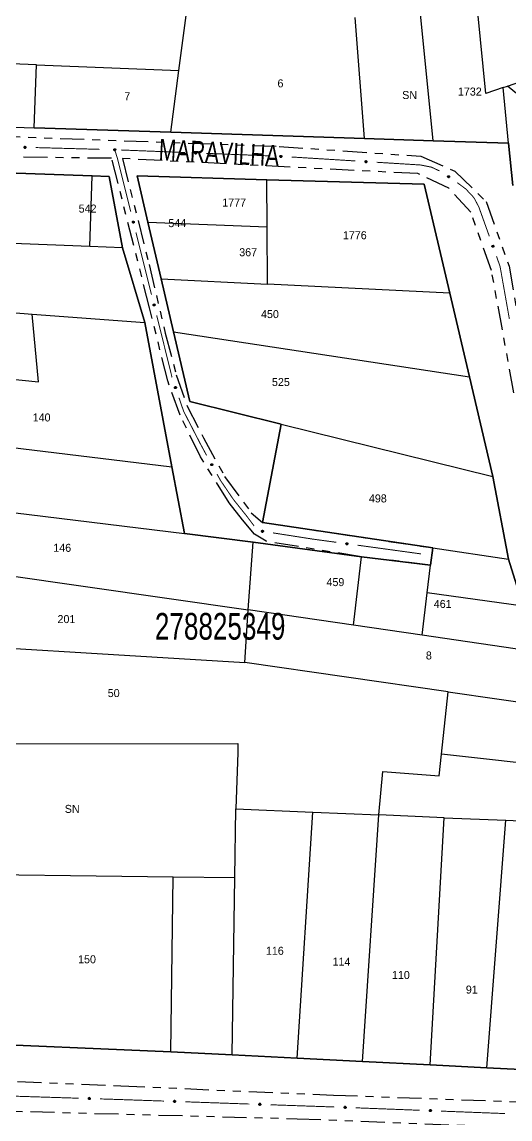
# Model space of a CAD drawing. Extents: x 204614 to 205597, y 4873311 to 4874446.
# Drawn here: x 204883.3 to 204974.8, y 4873786.8 to 4873992.3 of the extents above; entities that cross this region are included whole.
import ezdxf
from ezdxf.enums import TextEntityAlignment as Align

# ---------------------------------------------------------------- set-up
doc = ezdxf.new("R2010")
doc.units = 0
doc.header["$LTSCALE"] = 1.5
doc.header["$MEASUREMENT"] = 0
doc.linetypes.add('TRACO_25', pattern=[8, 3, -1, 1, -1, 1, -1])
for name, color, linetype in [('CD_MALHA_LOTES', 7, 'CONTINUOUS'), ('CD_TXT_QUADRA', 255, 'CONTINUOUS'), ('RU-QUADRA', 210, 'CONTINUOUS'), ('SV-EIXO-RUA-N-PAV', 6, 'CONTINUOUS'), ('SV-RUA-NAO-PAV', 7, 'CONTINUOUS'), ('SV-TXT-RUA-N-PAV', 7, 'CONTINUOUS'), ('Th_NmrPort', 1, 'CONTINUOUS')]:
    doc.layers.add(name, color=color, linetype=linetype)
doc.styles.add('ARIAL', font='ARIAL.SHX')

msp = doc.modelspace()

# ---------------------------------------------------------------- linework, layer by layer
at = {"layer": 'CD_MALHA_LOTES', "linetype": 'Continuous', "flags": 128}
for points in [[(204960.404675, 4873970.040684), (204957.815944, 4873995.687187)], [(204912.710541, 4873983.203856), (204914.200483, 4873994.45622)], [(204947.523164, 4873970.464124), (204945.756604, 4873993.145582)], [(204970.28065, 4873978.905001), (204968.768375, 4873994.103356)], [(204974.298304, 4873980.303016), (205013.080936, 4873993.804962)], [(204837.765186, 4873986.237042), (204836.683499, 4873974.107643), (204885.603364, 4873972.49955)], [(204886.021775, 4873984.24837), (204837.765186, 4873986.237042)], [(204885.603364, 4873972.49955), (204886.021775, 4873984.24837)], [(204886.021775, 4873984.24837), (204912.710541, 4873983.203856)], [(204911.172399, 4873971.659046), (204912.710541, 4873983.203856)], [(204973.516283, 4873980.030898), (204974.298304, 4873980.303016)], [(204986.581284, 4873970.339625), (204974.298304, 4873980.303016)], [(204973.516283, 4873980.030898), (204970.28065, 4873978.905001)], [(204974.525895, 4873969.576491), (204973.516283, 4873980.030898)], [(204911.172399, 4873971.659046), (204885.603364, 4873972.49955)], [(204947.523164, 4873970.464124), (204911.172399, 4873971.659046)], [(204960.404675, 4873970.040684), (204947.523164, 4873970.464124)], [(204974.525895, 4873969.576491), (204960.404675, 4873970.040684)], [(204975.320834, 4873961.680099), (204974.525895, 4873969.576491)], [(204880.438115, 4873964.022739), (204896.428908, 4873963.480826)], [(204896.002662, 4873950.220584), (204896.428908, 4873963.480826)], [(204896.428908, 4873963.480826), (204899.643957, 4873963.371871)], [(204899.643957, 4873963.371871), (204902.15209, 4873949.970274)], [(204906.901694, 4873954.829292), (204904.877276, 4873963.471665)], [(204904.877276, 4873963.471665), (204929.207835, 4873962.758779)], [(204929.280415, 4873953.911513), (204929.207835, 4873962.758779)], [(204929.207835, 4873962.758779), (204958.713655, 4873961.894258)], [(204958.713655, 4873961.894258), (204963.511709, 4873941.477737)], [(204909.39959, 4873944.165608), (204906.901694, 4873954.829292)], [(204906.901694, 4873954.829292), (204929.280415, 4873953.911513)], [(204929.302563, 4873943.176983), (204929.280415, 4873953.911513)], [(204896.002662, 4873950.220584), (204880.016496, 4873950.871292)], [(204902.15209, 4873949.970274), (204896.002662, 4873950.220584)], [(204902.15209, 4873949.970274), (204906.313029, 4873936.018548)], [(204911.717884, 4873934.268657), (204909.39959, 4873944.165608)], [(204909.39959, 4873944.165608), (204929.302563, 4873943.176983)], [(204963.511709, 4873941.477737), (204929.302563, 4873943.176983)], [(204838.653432, 4873941.371948), (204885.20388, 4873937.544593)], [(204963.511709, 4873941.477737), (204967.190088, 4873925.825619)], [(204885.20388, 4873937.544593), (204906.313029, 4873936.018548)], [(204886.409704, 4873924.893134), (204885.20388, 4873937.544593)], [(204906.313029, 4873936.018548), (204911.389574, 4873908.957664)], [(204914.78111, 4873921.191546), (204911.717884, 4873934.268657)], [(204911.717884, 4873934.268657), (204967.190088, 4873925.825619)], [(204841.035886, 4873929.52053), (204886.409704, 4873924.893134)], [(204967.190088, 4873925.825619), (204971.576047, 4873907.162629)], [(204931.915036, 4873916.959295), (204914.78111, 4873921.191546)], [(204843.880614, 4873917.146653), (204911.389574, 4873908.957664)], [(204928.359749, 4873898.563463), (204931.915036, 4873916.959295)], [(204931.915036, 4873916.959295), (204971.576047, 4873907.162629)], [(204911.389574, 4873908.957664), (204913.736429, 4873896.44759)], [(204971.576047, 4873907.162629), (204974.510515, 4873891.635779)], [(204846.750954, 4873904.661373), (204913.736429, 4873896.44759)], [(204960.311358, 4873893.767212), (204928.359749, 4873898.563463)], [(204913.736429, 4873896.44759), (204926.658175, 4873894.863121)], [(204925.710578, 4873882.161746), (204926.658175, 4873894.863121)], [(204926.658175, 4873894.863121), (204946.970781, 4873892.098967)], [(204849.413236, 4873893.081097), (204925.710578, 4873882.161746)], [(204945.452774, 4873879.287775), (204946.970781, 4873892.098967)], [(204946.970781, 4873892.098967), (204959.880471, 4873890.569288)], [(204959.880471, 4873890.569288), (204960.311358, 4873893.767212)], [(204960.311358, 4873893.767212), (204974.510515, 4873891.635779)], [(204959.25773, 4873885.344762), (204959.880471, 4873890.569288)], [(204974.510515, 4873891.635779), (204977.289199, 4873882.839161)], [(204958.31262, 4873877.415703), (204959.25773, 4873885.344762)], [(204977.289199, 4873882.839161), (204959.25773, 4873885.344762)], [(204925.062588, 4873872.285673), (204925.710578, 4873882.161746)], [(204945.452774, 4873879.287775), (204925.710578, 4873882.161746)], [(204958.31262, 4873877.415703), (204945.452774, 4873879.287775)], [(204979.999629, 4873874.258616), (204958.31262, 4873877.415703)], [(204853.180698, 4873876.693552), (204925.062588, 4873872.285673)], [(204963.214129, 4873866.805767), (204925.062588, 4873872.285673)], [(204961.945679, 4873855.136128), (204963.214129, 4873866.805767)], [(204963.214129, 4873866.805767), (204982.321577, 4873864.061263)], [(204857.923355, 4873857.071241), (204923.765189, 4873857.134039)], [(204923.765189, 4873857.134039), (204923.751947, 4873855.436483), (204923.37, 4873844.87)], [(204961.50227, 4873851.056798), (204961.945679, 4873855.136128)], [(204984.932498, 4873852.594822), (204961.945679, 4873855.136128)], [(204950.22196, 4873843.745613), (204950.960204, 4873851.857324)], [(204950.960204, 4873851.857324), (204961.50227, 4873851.056798)], [(204923.190796, 4873832.024938), (204923.37, 4873844.87)], [(204923.37, 4873844.87), (204937.836458, 4873844.264238)], [(204934.893854, 4873798.178726), (204937.836458, 4873844.264238)], [(204937.836458, 4873844.264238), (204950.22196, 4873843.745613)], [(204947.150071, 4873797.56251), (204950.22196, 4873843.745613)], [(204962.456838, 4873843.233295), (204950.22196, 4873843.745613)], [(204959.809242, 4873796.926035), (204962.456838, 4873843.233295)], [(204962.456838, 4873843.233295), (204974.004227, 4873842.749765)], [(204970.471174, 4873796.389977), (204974.004227, 4873842.749765)], [(204974.004227, 4873842.749765), (204983.79, 4873842.34)], [(204863.400625, 4873832.759941), (204911.627288, 4873832.170645)], [(204911.2, 4873799.37), (204911.627288, 4873832.170645)], [(204911.627288, 4873832.170645), (204923.190796, 4873832.024938)], [(204922.727135, 4873798.790441), (204923.190796, 4873832.024938)], [(204911.2, 4873799.37), (204870.31, 4873801.13)], [(204922.727135, 4873798.790441), (204911.2, 4873799.37)], [(204934.893854, 4873798.178726), (204922.727135, 4873798.790441)], [(204947.150071, 4873797.56251), (204934.893854, 4873798.178726)], [(204959.809242, 4873796.926035), (204947.150071, 4873797.56251)], [(204970.471174, 4873796.389977), (204959.809242, 4873796.926035)], [(204983.2, 4873795.75), (204970.471174, 4873796.389977)]]:
    msp.add_lwpolyline(points, dxfattribs=at)
at = {"layer": 'RU-QUADRA', "linetype": 'Continuous', "flags": 128}
for points in [[(204836.683499, 4873974.107643), (204885.603364, 4873972.49955), (204911.172399, 4873971.659046), (204947.523164, 4873970.464124), (204960.404675, 4873970.040684), (204974.525895, 4873969.576491), (204975.320834, 4873961.680099)], [(204977.289199, 4873882.839161), (204974.510515, 4873891.635779), (204971.576047, 4873907.162629), (204967.190088, 4873925.825619), (204963.511709, 4873941.477737), (204958.713655, 4873961.894258), (204929.207835, 4873962.758779), (204904.877276, 4873963.471665), (204906.901694, 4873954.829292), (204909.39959, 4873944.165608), (204911.717884, 4873934.268657), (204914.78111, 4873921.191546), (204931.915036, 4873916.959295), (204928.359749, 4873898.563463), (204960.311358, 4873893.767212), (204959.880471, 4873890.569288), (204946.970781, 4873892.098967), (204926.658175, 4873894.863121), (204913.736429, 4873896.44759), (204911.389574, 4873908.957664), (204906.313029, 4873936.018548), (204902.15209, 4873949.970274), (204899.643957, 4873963.371871), (204896.428908, 4873963.480826), (204880.438115, 4873964.022739)], [(204870.31, 4873801.13), (204911.2, 4873799.37), (204922.727135, 4873798.790441), (204934.893854, 4873798.178726), (204947.150071, 4873797.56251), (204959.809242, 4873796.926035), (204970.471174, 4873796.389977), (204983.2, 4873795.75)]]:
    msp.add_lwpolyline(points, dxfattribs=at)
at = {"layer": 'SV-EIXO-RUA-N-PAV'}
for points in [[(204883.722204, 4873968.943032), (204883.757238, 4873968.97716), (204883.794326, 4873968.999327), (204883.830581, 4873969.008912), (204883.864827, 4873969.009029), (204883.899875, 4873969.005202), (204883.93436, 4873968.993547), (204883.96977, 4873968.972134), (204884.004251, 4873968.937231), (204884.024462, 4873968.897745), (204884.035761, 4873968.862704), (204884.037938, 4873968.827001), (204884.03365, 4873968.793016), (204884.02036, 4873968.757595), (204883.998309, 4873968.721923), (204883.962374, 4873968.6881), (204883.925864, 4873968.666617), (204883.890554, 4873968.658267), (204883.854647, 4873968.656305), (204883.818912, 4873968.660641), (204883.785126, 4873968.672276), (204883.74925, 4873968.694543), (204883.716337, 4873968.730453), (204883.694495, 4873968.766622), (204883.685651, 4873968.801806), (204883.684515, 4873968.8372), (204883.687926, 4873968.872401), (204883.698198, 4873968.907554), (204883.722204, 4873968.943032)], [(204900.549908, 4873968.485849), (204900.585357, 4873968.519544), (204900.622714, 4873968.541255), (204900.659083, 4873968.550396), (204900.693328, 4873968.550093), (204900.728327, 4873968.545836), (204900.762667, 4873968.53376), (204900.797812, 4873968.511915), (204900.831863, 4873968.476592), (204900.851588, 4873968.436862), (204900.862457, 4873968.401685), (204900.864197, 4873968.365958), (204900.859493, 4873968.332027), (204900.845769, 4873968.296772), (204900.823283, 4873968.261373), (204900.786936, 4873968.227993), (204900.750166, 4873968.206959), (204900.714756, 4873968.199042), (204900.678828, 4873968.19752), (204900.643148, 4873968.202293), (204900.609508, 4873968.214342), (204900.573907, 4873968.237046), (204900.541436, 4873968.273357), (204900.520039, 4873968.309791), (204900.511627, 4873968.345081), (204900.510925, 4873968.380486), (204900.514767, 4873968.415642), (204900.525469, 4873968.450667), (204900.549908, 4873968.485849)], [(204915.705513, 4873967.886614), (204915.740962, 4873967.92031), (204915.778319, 4873967.942021), (204915.814688, 4873967.951161), (204915.848933, 4873967.950858), (204915.883932, 4873967.946602), (204915.918272, 4873967.934526), (204915.953416, 4873967.91268), (204915.987467, 4873967.877358), (204916.007193, 4873967.837627), (204916.018062, 4873967.80245), (204916.019802, 4873967.766724), (204916.015097, 4873967.732793), (204916.001374, 4873967.697538), (204915.978888, 4873967.662138), (204915.94254, 4873967.628758), (204915.905771, 4873967.607725), (204915.87036, 4873967.599808), (204915.834432, 4873967.598286), (204915.798753, 4873967.603059), (204915.765113, 4873967.615108), (204915.729512, 4873967.637812), (204915.697041, 4873967.674123), (204915.675644, 4873967.710557), (204915.667231, 4873967.745847), (204915.66653, 4873967.781252), (204915.670372, 4873967.816408), (204915.681074, 4873967.851432), (204915.705513, 4873967.886614)], [(204931.695435, 4873967.25362), (204931.731626, 4873967.286517), (204931.769458, 4873967.30739), (204931.806022, 4873967.315717), (204931.840252, 4873967.31465), (204931.875147, 4873967.309615), (204931.909209, 4873967.296776), (204931.943858, 4873967.274152), (204931.977113, 4873967.238079), (204931.995948, 4873967.197919), (204932.006029, 4873967.162508), (204932.006972, 4873967.126752), (204932.001512, 4873967.092935), (204931.987006, 4873967.057994), (204931.963736, 4873967.023105), (204931.926654, 4873966.990544), (204931.889425, 4873966.970335), (204931.853846, 4873966.963209), (204931.817893, 4873966.962489), (204931.782329, 4873966.968057), (204931.748966, 4873966.980852), (204931.71388, 4873967.004344), (204931.682227, 4873967.041371), (204931.661648, 4873967.078272), (204931.654024, 4873967.113741), (204931.654112, 4873967.149153), (204931.658737, 4873967.184215), (204931.670217, 4873967.218992), (204931.695435, 4873967.25362)], [(204947.664874, 4873966.265182), (204947.701065, 4873966.298079), (204947.738897, 4873966.318952), (204947.775461, 4873966.327279), (204947.809691, 4873966.326212), (204947.844586, 4873966.321177), (204947.878648, 4873966.308338), (204947.913297, 4873966.285714), (204947.946552, 4873966.249641), (204947.965387, 4873966.209481), (204947.975468, 4873966.17407), (204947.976411, 4873966.138314), (204947.970952, 4873966.104496), (204947.956445, 4873966.069556), (204947.933176, 4873966.034667), (204947.896093, 4873966.002105), (204947.858864, 4873965.981897), (204947.823286, 4873965.974771), (204947.787332, 4873965.974051), (204947.751768, 4873965.979618), (204947.718405, 4873965.992414), (204947.683319, 4873966.015906), (204947.651666, 4873966.052932), (204947.631087, 4873966.089834), (204947.623463, 4873966.125303), (204947.623551, 4873966.160715), (204947.628176, 4873966.195776), (204947.639656, 4873966.230554), (204947.664874, 4873966.265182)], [(204963.213995, 4873963.501543), (204963.261707, 4873963.512296), (204963.304912, 4873963.511781), (204963.340823, 4873963.500979), (204963.370068, 4873963.48316), (204963.397934, 4873963.46156), (204963.421224, 4873963.433585), (204963.440195, 4873963.396809), (204963.451318, 4873963.349024), (204963.447881, 4873963.304799), (204963.439176, 4873963.269026), (204963.422351, 4873963.237461), (204963.400914, 4873963.210742), (204963.371055, 4873963.187511), (204963.333599, 4873963.168649), (204963.285278, 4873963.158628), (204963.242924, 4873963.159423), (204963.208464, 4873963.170783), (204963.176838, 4873963.187899), (204963.148653, 4873963.210291), (204963.125949, 4873963.237884), (204963.107026, 4873963.275631), (204963.097767, 4873963.323455), (204963.098078, 4873963.365706), (204963.108951, 4873963.400317), (204963.126503, 4873963.431074), (204963.147827, 4873963.459287), (204963.174974, 4873963.483869), (204963.213995, 4873963.501543)], [(204904.244237, 4873954.978714), (204904.286528, 4873954.954147), (204904.317852, 4873954.924386), (204904.336833, 4873954.892043), (204904.346153, 4873954.85909), (204904.351892, 4873954.824303), (204904.349939, 4873954.787954), (204904.338836, 4873954.748091), (204904.31449, 4873954.705495), (204904.281893, 4873954.675411), (204904.251181, 4873954.655106), (204904.217379, 4873954.643408), (204904.183492, 4873954.6384), (204904.145802, 4873954.641676), (204904.105514, 4873954.653323), (204904.063274, 4873954.67884), (204904.032766, 4873954.708228), (204904.015228, 4873954.739993), (204904.003683, 4873954.77405), (204903.99825, 4873954.809635), (204904.000373, 4873954.845304), (204904.012172, 4873954.885847), (204904.03791, 4873954.927204), (204904.066873, 4873954.957967), (204904.098384, 4873954.975946), (204904.132169, 4873954.986557), (204904.16699, 4873954.992737), (204904.20361, 4873954.992296), (204904.244237, 4873954.978714)], [(204971.641533, 4873950.453417), (204971.686037, 4873950.433134), (204971.720139, 4873950.406601), (204971.742212, 4873950.376285), (204971.754732, 4873950.34441), (204971.763868, 4873950.310357), (204971.765504, 4873950.273993), (204971.75838, 4873950.23323), (204971.738347, 4873950.188443), (204971.708871, 4873950.155296), (204971.680307, 4873950.132065), (204971.647821, 4873950.117096), (204971.614592, 4873950.108775), (204971.576762, 4873950.108325), (204971.535524, 4873950.115948), (204971.490976, 4873950.137182), (204971.457722, 4873950.163423), (204971.437142, 4873950.193307), (204971.4223, 4873950.226061), (204971.41339, 4873950.260938), (204971.411989, 4873950.296643), (204971.419739, 4873950.33815), (204971.44128, 4873950.381841), (204971.467074, 4873950.415307), (204971.49666, 4873950.436301), (204971.529236, 4873950.450187), (204971.56328, 4873950.459766), (204971.599766, 4873950.462932), (204971.641533, 4873950.453417)], [(204908.129183, 4873939.457583), (204908.171486, 4873939.433036), (204908.202824, 4873939.40329), (204908.22182, 4873939.370957), (204908.231156, 4873939.338008), (204908.236911, 4873939.303224), (204908.234976, 4873939.266874), (204908.223892, 4873939.227005), (204908.199566, 4873939.184397), (204908.166984, 4873939.154298), (204908.136281, 4873939.133978), (204908.102484, 4873939.122264), (204908.0686, 4873939.11724), (204908.030908, 4873939.120499), (204907.990615, 4873939.132126), (204907.948363, 4873939.157623), (204907.91784, 4873939.186997), (204907.900287, 4873939.218753), (204907.888727, 4873939.252805), (204907.883277, 4873939.288387), (204907.885382, 4873939.324058), (204907.897162, 4873939.364605), (204907.92288, 4873939.405975), (204907.951829, 4873939.436752), (204907.983331, 4873939.454746), (204908.017111, 4873939.465373), (204908.051929, 4873939.471569), (204908.08855, 4873939.471145), (204908.129183, 4873939.457583)], [(204912.123482, 4873923.980185), (204912.167781, 4873923.959458), (204912.201615, 4873923.932585), (204912.223384, 4873923.902049), (204912.235584, 4873923.87005), (204912.244378, 4873923.835907), (204912.24565, 4873923.799528), (204912.238117, 4873923.758839), (204912.217637, 4873923.714255), (204912.18783, 4873923.681405), (204912.159035, 4873923.658461), (204912.1264, 4873923.643819), (204912.093089, 4873923.635831), (204912.055257, 4873923.63576), (204912.014097, 4873923.643796), (204911.969765, 4873923.665475), (204911.936775, 4873923.692048), (204911.916496, 4873923.722136), (204911.901982, 4873923.755038), (204911.893422, 4873923.790003), (204911.89238, 4873923.82572), (204911.900545, 4873923.867148), (204911.922522, 4873923.91062), (204911.94865, 4873923.943825), (204911.978446, 4873923.964522), (204912.011159, 4873923.978081), (204912.045297, 4873923.987318), (204912.081813, 4873923.990119), (204912.123482, 4873923.980185)], [(204918.901105, 4873909.551465), (204918.948317, 4873909.538697), (204918.986282, 4873909.518069), (204919.012996, 4873909.49175), (204919.030537, 4873909.462337), (204919.045094, 4873909.430225), (204919.052627, 4873909.394612), (204919.052233, 4873909.353234), (204919.039757, 4873909.305783), (204919.016069, 4873909.26828), (204918.991667, 4873909.24071), (204918.962051, 4873909.220653), (204918.930619, 4873909.207035), (204918.893367, 4873909.200433), (204918.851438, 4873909.201242), (204918.804028, 4873909.214942), (204918.766947, 4873909.23542), (204918.741777, 4873909.261556), (204918.721801, 4873909.291458), (204918.707333, 4873909.324419), (204918.70014, 4873909.359421), (204918.70103, 4873909.401636), (204918.715172, 4873909.44825), (204918.735175, 4873909.485467), (204918.76095, 4873909.510998), (204918.790832, 4873909.530001), (204918.822862, 4873909.544993), (204918.858346, 4873909.554056), (204918.901105, 4873909.551465)], [(204928.267503, 4873897.028219), (204928.306605, 4873897.057598), (204928.346218, 4873897.074852), (204928.383399, 4873897.079733), (204928.41738, 4873897.075479), (204928.451654, 4873897.067211), (204928.48437, 4873897.051252), (204928.516758, 4873897.025496), (204928.546505, 4873896.986479), (204928.561513, 4873896.944737), (204928.568248, 4873896.908541), (204928.565853, 4873896.872852), (204928.557264, 4873896.839692), (204928.539562, 4873896.806256), (204928.513141, 4873896.773689), (204928.473183, 4873896.744727), (204928.434232, 4873896.728078), (204928.398144, 4873896.724301), (204928.36228, 4873896.726937), (204928.32739, 4873896.735797), (204928.295366, 4873896.751647), (204928.262624, 4873896.778309), (204928.234561, 4873896.818126), (204928.217512, 4873896.856786), (204928.21323, 4873896.892811), (204928.216619, 4873896.92806), (204928.224493, 4873896.962538), (204928.239167, 4873896.996093), (204928.267503, 4873897.028219)], [(204944.091523, 4873894.681993), (204944.130026, 4873894.712152), (204944.169284, 4873894.730199), (204944.20636, 4873894.735827), (204944.240419, 4873894.732257), (204944.274853, 4873894.72468), (204944.307883, 4873894.709382), (204944.340782, 4873894.684282), (204944.371307, 4873894.645871), (204944.387151, 4873894.60444), (204944.394614, 4873894.568386), (204944.392936, 4873894.532657), (204944.385015, 4873894.49933), (204944.36799, 4873894.465545), (204944.342228, 4873894.432453), (204944.302862, 4873894.402694), (204944.264252, 4873894.385265), (204944.228248, 4873894.380764), (204944.192339, 4873894.382677), (204944.157278, 4873894.390834), (204944.124941, 4873894.406038), (204944.091669, 4873894.432036), (204944.062812, 4873894.47128), (204944.044989, 4873894.509589), (204944.039983, 4873894.545521), (204944.042663, 4873894.580832), (204944.049842, 4873894.61546), (204944.063838, 4873894.649304), (204944.091523, 4873894.681993)], [(204896.05158, 4873790.497651), (204896.01639, 4873790.463684), (204895.979201, 4873790.441688), (204895.942902, 4873790.432269), (204895.908656, 4873790.43231), (204895.873626, 4873790.436298), (204895.839194, 4873790.448111), (204895.803884, 4873790.469687), (204895.769563, 4873790.504748), (204895.749534, 4873790.544326), (204895.738396, 4873790.579419), (204895.736383, 4873790.615131), (204895.740827, 4873790.649097), (204895.75428, 4873790.684456), (204895.776495, 4873790.720027), (204895.812585, 4873790.753684), (204895.849193, 4873790.774999), (204895.884542, 4873790.783187), (204895.920457, 4873790.784983), (204895.956172, 4873790.780483), (204895.989904, 4873790.768693), (204896.025677, 4873790.746262), (204896.058425, 4873790.7102), (204896.080101, 4873790.673931), (204896.088783, 4873790.638707), (204896.089756, 4873790.603308), (204896.086183, 4873790.568124), (204896.075749, 4873790.533019), (204896.05158, 4873790.497651)], [(204912.042168, 4873789.958554), (204912.006882, 4873789.924688), (204911.96963, 4873789.902797), (204911.933305, 4873789.893482), (204911.899059, 4873789.89362), (204911.86404, 4873789.897707), (204911.829642, 4873789.909618), (204911.794393, 4873789.931294), (204911.760173, 4873789.966452), (204911.740256, 4873790.006087), (204911.729218, 4873790.041211), (204911.727306, 4873790.076929), (204911.731846, 4873790.110882), (204911.7454, 4873790.146203), (204911.767715, 4873790.18171), (204911.803901, 4873790.215265), (204911.840569, 4873790.236476), (204911.875941, 4873790.244563), (204911.911862, 4873790.246258), (204911.947563, 4873790.241657), (204911.981261, 4873790.22977), (204912.016971, 4873790.207238), (204912.049616, 4873790.171083), (204912.071189, 4873790.134753), (204912.079771, 4873790.099504), (204912.080643, 4873790.064102), (204912.076971, 4873790.028929), (204912.066438, 4873789.993853), (204912.042168, 4873789.958554)], [(204928.032536, 4873789.403439), (204927.997249, 4873789.369573), (204927.959997, 4873789.347682), (204927.923672, 4873789.338366), (204927.889427, 4873789.338505), (204927.854407, 4873789.342592), (204927.82001, 4873789.354503), (204927.784761, 4873789.376179), (204927.75054, 4873789.411337), (204927.730623, 4873789.450972), (204927.719585, 4873789.486096), (204927.717673, 4873789.521814), (204927.722214, 4873789.555767), (204927.735767, 4873789.591088), (204927.758083, 4873789.626595), (204927.794269, 4873789.66015), (204927.830937, 4873789.68136), (204927.866309, 4873789.689448), (204927.902229, 4873789.691143), (204927.937931, 4873789.686541), (204927.971629, 4873789.674655), (204928.007338, 4873789.652123), (204928.039984, 4873789.615968), (204928.061556, 4873789.579638), (204928.070138, 4873789.544389), (204928.071011, 4873789.508987), (204928.067338, 4873789.473814), (204928.056805, 4873789.438738), (204928.032536, 4873789.403439)], [(204944.022145, 4873788.838965), (204943.986731, 4873788.805232), (204943.949397, 4873788.783482), (204943.913037, 4873788.774304), (204943.878792, 4873788.774571), (204943.843789, 4873788.778791), (204943.809436, 4873788.790831), (204943.774269, 4873788.81264), (204943.740181, 4873788.847927), (204943.720414, 4873788.887637), (204943.709508, 4873788.922802), (204943.707731, 4873788.958527), (204943.7124, 4873788.992462), (204943.726086, 4873789.027732), (204943.748535, 4873789.063155), (204943.784848, 4873789.096573), (204943.821595, 4873789.117645), (204943.856998, 4873789.125599), (204943.892924, 4873789.127159), (204943.928608, 4873789.122423), (204943.962261, 4873789.110409), (204943.997886, 4873789.087742), (204944.030394, 4873789.051465), (204944.05183, 4873789.015054), (204944.060279, 4873788.979773), (204944.061018, 4873788.944368), (204944.057213, 4873788.909208), (204944.046547, 4873788.874173), (204944.022145, 4873788.838965)], [(204960.010306, 4873788.223562), (204959.974892, 4873788.189829), (204959.937558, 4873788.168079), (204959.901198, 4873788.1589), (204959.866953, 4873788.159168), (204959.831949, 4873788.163387), (204959.797597, 4873788.175427), (204959.76243, 4873788.197236), (204959.728342, 4873788.232523), (204959.708574, 4873788.272233), (204959.697669, 4873788.307399), (204959.695892, 4873788.343123), (204959.70056, 4873788.377059), (204959.714247, 4873788.412329), (204959.736696, 4873788.447751), (204959.773008, 4873788.481169), (204959.809756, 4873788.502242), (204959.845158, 4873788.510196), (204959.881085, 4873788.511755), (204959.916769, 4873788.507019), (204959.950422, 4873788.495006), (204959.986046, 4873788.472339), (204960.018555, 4873788.436062), (204960.03999, 4873788.39965), (204960.04844, 4873788.364369), (204960.049178, 4873788.328964), (204960.045373, 4873788.293805), (204960.034708, 4873788.258769), (204960.010306, 4873788.223562)]]:
    msp.add_lwpolyline(points, close=True, dxfattribs=at)
for points in [[(204883.684515, 4873968.8372), (204884.035761, 4873968.862704)], [(204883.685651, 4873968.801806), (204884.037938, 4873968.827001)], [(204883.687668, 4873968.819001), (204884.035021, 4873968.842289)], [(204883.687926, 4873968.872401), (204884.024462, 4873968.897745)], [(204883.690037, 4873968.855792), (204884.025187, 4873968.882143)], [(204883.693521, 4873968.783351), (204884.032764, 4873968.809589)], [(204883.694495, 4873968.766622), (204884.03365, 4873968.793016)], [(204883.697787, 4873968.889707), (204884.009787, 4873968.918053)], [(204883.698198, 4873968.907554), (204884.004251, 4873968.937231)], [(204883.707558, 4873968.747477), (204884.022249, 4873968.774385)], [(204883.710993, 4873968.923472), (204883.983436, 4873968.952898)], [(204883.716337, 4873968.730453), (204884.02036, 4873968.757595)], [(204883.722204, 4873968.943032), (204883.96977, 4873968.972134)], [(204883.736673, 4873968.713922), (204884.006277, 4873968.73933)], [(204883.742043, 4873968.960846), (204883.944661, 4873968.982621)], [(204883.74925, 4873968.694543), (204883.998309, 4873968.721923)], [(204883.757238, 4873968.97716), (204883.93436, 4873968.993547)], [(204883.772758, 4873968.685638), (204883.972574, 4873968.704759)], [(204883.778326, 4873968.989888), (204883.908242, 4873968.99863)], [(204883.785126, 4873968.672276), (204883.962374, 4873968.6881)], [(204883.794326, 4873968.999327), (204883.899875, 4873969.005202)], [(204883.806375, 4873968.666976), (204883.937692, 4873968.677044)], [(204883.818912, 4873968.660641), (204883.925864, 4873968.666617)], [(204900.510925, 4873968.380486), (204900.862457, 4873968.401685)], [(204900.511627, 4873968.345081), (204900.864197, 4873968.365958)], [(204900.513855, 4873968.36225), (204900.861467, 4873968.38128)], [(204900.514767, 4873968.415642), (204900.851588, 4873968.436862)], [(204900.516674, 4873968.399009), (204900.852122, 4873968.421251)], [(204900.51927, 4873968.326531), (204900.858809, 4873968.348611)], [(204900.520039, 4873968.309791), (204900.859493, 4873968.332027)], [(204900.524839, 4873968.432826), (204900.837163, 4873968.457348)], [(204900.525469, 4873968.450667), (204900.831863, 4873968.476592)], [(204900.532867, 4873968.290488), (204900.847864, 4873968.313538)], [(204900.538458, 4873968.466428), (204900.811241, 4873968.492513)], [(204900.541436, 4873968.273357), (204900.845769, 4873968.296772)], [(204900.549908, 4873968.485849), (204900.797812, 4873968.511915)], [(204900.561569, 4873968.256579), (204900.831464, 4873968.278681)], [(204900.569963, 4873968.503418), (204900.772833, 4873968.522709)], [(204900.573907, 4873968.237046), (204900.823283, 4873968.261373)], [(204900.585357, 4873968.519544), (204900.762667, 4873968.53376)], [(204900.597304, 4873968.227854), (204900.797339, 4873968.244525)], [(204900.606599, 4873968.532013), (204900.736613, 4873968.539162)], [(204900.609508, 4873968.214342), (204900.786936, 4873968.227993)], [(204900.622714, 4873968.541255), (204900.728327, 4873968.545836)], [(204900.63069, 4873968.208781), (204900.762121, 4873968.217241)], [(204900.643148, 4873968.202293), (204900.750166, 4873968.206959)], [(204915.66653, 4873967.781252), (204916.018062, 4873967.80245)], [(204915.670372, 4873967.816408), (204916.007193, 4873967.837627)], [(204915.672278, 4873967.799775), (204916.007727, 4873967.822017)], [(204915.680443, 4873967.833592), (204915.992767, 4873967.858114)], [(204915.681074, 4873967.851432), (204915.987467, 4873967.877358)], [(204915.694062, 4873967.867193), (204915.966846, 4873967.893278)], [(204915.705513, 4873967.886614), (204915.953416, 4873967.91268)], [(204915.725568, 4873967.904184), (204915.928438, 4873967.923474)], [(204915.740962, 4873967.92031), (204915.918272, 4873967.934526)], [(204915.762204, 4873967.932778), (204915.892217, 4873967.939928)], [(204915.778319, 4873967.942021), (204915.883932, 4873967.946602)], [(204915.667231, 4873967.745847), (204916.019802, 4873967.766724)], [(204915.669459, 4873967.763016), (204916.017071, 4873967.782046)], [(204915.674875, 4873967.727296), (204916.014414, 4873967.749376)], [(204915.675644, 4873967.710557), (204916.015097, 4873967.732793)], [(204915.688471, 4873967.691253), (204916.003468, 4873967.714304)], [(204915.697041, 4873967.674123), (204916.001374, 4873967.697538)], [(204915.717174, 4873967.657344), (204915.987069, 4873967.679447)], [(204915.729512, 4873967.637812), (204915.978888, 4873967.662138)], [(204915.752909, 4873967.62862), (204915.952944, 4873967.645291)], [(204915.765113, 4873967.615108), (204915.94254, 4873967.628758)], [(204915.786294, 4873967.609547), (204915.917725, 4873967.618006)], [(204915.798753, 4873967.603059), (204915.905771, 4873967.607725)], [(204931.654024, 4873967.113741), (204932.006972, 4873967.126752)], [(204931.654112, 4873967.149153), (204932.006029, 4873967.162508)], [(204931.656634, 4873967.130856), (204932.004584, 4873967.142131)], [(204931.658737, 4873967.184215), (204931.995948, 4873967.197919)], [(204931.660272, 4873967.167544), (204931.996133, 4873967.182301)], [(204931.661252, 4873967.095025), (204932.001199, 4873967.109529)], [(204931.661648, 4873967.078272), (204932.001512, 4873967.092935)], [(204931.669189, 4873967.20117), (204931.981982, 4873967.218722)], [(204931.670217, 4873967.218992), (204931.977113, 4873967.238079)], [(204931.674042, 4873967.058688), (204931.989474, 4873967.074709)], [(204931.682227, 4873967.041371), (204931.987006, 4873967.057994)], [(204931.683554, 4873967.234459), (204931.956851, 4873967.254456)], [(204931.695435, 4873967.25362), (204931.943858, 4873967.274152)], [(204931.701981, 4873967.024147), (204931.972301, 4873967.040227)], [(204931.71388, 4873967.004344), (204931.963736, 4873967.023105)], [(204931.715876, 4873967.270738), (204931.919126, 4873967.285501)], [(204931.731626, 4873967.286517), (204931.909209, 4873967.296776)], [(204931.737066, 4873966.994633), (204931.937424, 4873967.00684)], [(204931.748966, 4873966.980852), (204931.926654, 4873966.990544)], [(204931.753141, 4873967.298509), (204931.883281, 4873967.302758)], [(204931.769458, 4873967.30739), (204931.875147, 4873967.309615)], [(204931.770018, 4873966.974821), (204931.901605, 4873966.980347)], [(204931.782329, 4873966.968057), (204931.889425, 4873966.970335)], [(204947.623463, 4873966.125303), (204947.976411, 4873966.138314)], [(204947.623551, 4873966.160715), (204947.975468, 4873966.17407)], [(204947.626074, 4873966.142418), (204947.974023, 4873966.153693)], [(204947.628176, 4873966.195776), (204947.965387, 4873966.209481)], [(204947.629712, 4873966.179105), (204947.965573, 4873966.193862)], [(204947.630691, 4873966.106587), (204947.970638, 4873966.121091)], [(204947.631087, 4873966.089834), (204947.970952, 4873966.104496)], [(204947.638629, 4873966.212732), (204947.951421, 4873966.230284)], [(204947.639656, 4873966.230554), (204947.946552, 4873966.249641)], [(204947.643481, 4873966.07025), (204947.958913, 4873966.086271)], [(204947.651666, 4873966.052932), (204947.956445, 4873966.069556)], [(204947.652993, 4873966.246021), (204947.926291, 4873966.266018)], [(204947.664874, 4873966.265182), (204947.913297, 4873966.285714)], [(204947.67142, 4873966.035709), (204947.94174, 4873966.051789)], [(204947.683319, 4873966.015906), (204947.933176, 4873966.034667)], [(204947.685316, 4873966.2823), (204947.888565, 4873966.297063)], [(204947.701065, 4873966.298079), (204947.878648, 4873966.308338)], [(204947.706506, 4873966.006195), (204947.906863, 4873966.018402)], [(204947.718405, 4873965.992414), (204947.896093, 4873966.002105)], [(204947.72258, 4873966.310071), (204947.852721, 4873966.31432)], [(204947.738897, 4873966.318952), (204947.844586, 4873966.321177)], [(204947.739458, 4873965.986382), (204947.871045, 4873965.991909)], [(204947.751768, 4873965.979618), (204947.858864, 4873965.981897)], [(204963.097767, 4873963.323455), (204963.371055, 4873963.187511)], [(204963.098078, 4873963.365706), (204963.400914, 4873963.210742)], [(204963.099194, 4873963.342556), (204963.38145, 4873963.200832)], [(204963.106002, 4873963.380472), (204963.408831, 4873963.22533)], [(204963.106449, 4873963.298727), (204963.349497, 4873963.179314)], [(204963.107026, 4873963.275631), (204963.333599, 4873963.168649)], [(204963.108951, 4873963.400317), (204963.422351, 4873963.237461)], [(204963.119667, 4873963.413915), (204963.427863, 4873963.252015)], [(204963.1224, 4873963.255742), (204963.302686, 4873963.167488)], [(204963.125949, 4873963.237884), (204963.285278, 4873963.158628)], [(204963.126503, 4873963.431074), (204963.439176, 4873963.269026)], [(204963.140936, 4873963.444029), (204963.440336, 4873963.291124)], [(204963.141284, 4873963.222249), (204963.25846, 4873963.162121)], [(204963.147827, 4873963.459287), (204963.447881, 4873963.304799)], [(204963.148653, 4873963.210291), (204963.242924, 4873963.159423)], [(204963.165285, 4873963.468875), (204963.446001, 4873963.329785)], [(204963.174974, 4873963.483869), (204963.451318, 4873963.349024)], [(204963.194207, 4873963.49074), (204963.441777, 4873963.373266)], [(204963.213995, 4873963.501543), (204963.440195, 4873963.396809)], [(204963.240222, 4873963.506344), (204963.424285, 4873963.418884)], [(204963.261707, 4873963.512296), (204963.421224, 4873963.433585)], [(204963.286337, 4873963.512108), (204963.401625, 4873963.451582)], [(204963.304912, 4873963.511781), (204963.397934, 4873963.46156)], [(204903.99825, 4873954.809635), (204904.032766, 4873954.708228)], [(204904.000373, 4873954.845304), (204904.063274, 4873954.67884)], [(204904.000981, 4873954.823413), (204904.045989, 4873954.69964)], [(204904.009916, 4873954.86081), (204904.082062, 4873954.673495)], [(204904.012172, 4873954.885847), (204904.105514, 4873954.653323)], [(204904.027456, 4873954.903171), (204904.124423, 4873954.650329)], [(204904.03791, 4873954.927204), (204904.145802, 4873954.641676)], [(204904.051946, 4873954.940237), (204904.162482, 4873954.644372)], [(204904.066873, 4873954.957967), (204904.183492, 4873954.6384)], [(204904.082724, 4873954.963403), (204904.199217, 4873954.64371)], [(204904.098384, 4873954.975946), (204904.217379, 4873954.643408)], [(204904.115488, 4873954.978627), (204904.231319, 4873954.650329)], [(204904.132169, 4873954.986557), (204904.251181, 4873954.655106)], [(204904.151561, 4873954.986238), (204904.267061, 4873954.670517)], [(204904.16699, 4873954.992737), (204904.281893, 4873954.675411)], [(204904.18631, 4873954.987893), (204904.297508, 4873954.695007)], [(204904.20361, 4873954.992296), (204904.31449, 4873954.705495)], [(204904.222383, 4873954.984253), (204904.323983, 4873954.729756)], [(204904.244237, 4873954.978714), (204904.338836, 4873954.748091)], [(204904.26673, 4873954.964396), (204904.342185, 4873954.775095)], [(204904.286528, 4873954.954147), (204904.349939, 4873954.787954)], [(204904.304457, 4873954.937259), (204904.347811, 4873954.814478)], [(204904.317852, 4873954.924386), (204904.351892, 4873954.824303)], [(204971.411989, 4873950.296643), (204971.490976, 4873950.137182)], [(204971.41339, 4873950.260938), (204971.457722, 4873950.163423)], [(204971.41475, 4873950.274919), (204971.471727, 4873950.156178)], [(204971.419739, 4873950.33815), (204971.535524, 4873950.115948)], [(204971.41996, 4873950.313013), (204971.510199, 4873950.133713)], [(204971.433243, 4873950.356896), (204971.554636, 4873950.11483)], [(204971.44128, 4873950.381841), (204971.576762, 4873950.108325)], [(204971.453965, 4873950.396193), (204971.593096, 4873950.11265)], [(204971.467074, 4873950.415307), (204971.614592, 4873950.108775)], [(204971.482312, 4873950.422277), (204971.629718, 4873950.115608)], [(204971.49666, 4873950.436301), (204971.647821, 4873950.117096)], [(204971.513417, 4873950.440653), (204971.661012, 4873950.125356)], [(204971.529236, 4873950.450187), (204971.680307, 4873950.132065)], [(204971.548565, 4873950.451779), (204971.694592, 4873950.148965)], [(204971.56328, 4873950.459766), (204971.708871, 4873950.155296)], [(204971.582983, 4873950.456848), (204971.72248, 4873950.176334)], [(204971.599766, 4873950.462932), (204971.738347, 4873950.188443)], [(204971.619239, 4873950.456777), (204971.745405, 4873950.213521)], [(204971.641533, 4873950.453417), (204971.75838, 4873950.23323)], [(204971.665326, 4873950.441384), (204971.759054, 4873950.260433)], [(204971.686037, 4873950.433134), (204971.765504, 4873950.273993)], [(204971.705542, 4873950.418093), (204971.760775, 4873950.300178)], [(204971.720139, 4873950.406601), (204971.763868, 4873950.310357)], [(204907.883277, 4873939.288387), (204907.91784, 4873939.186997)], [(204907.885382, 4873939.324058), (204907.948363, 4873939.157623)], [(204907.886001, 4873939.302167), (204907.931068, 4873939.178415)], [(204907.894918, 4873939.339568), (204907.967153, 4873939.152287)], [(204907.897162, 4873939.364605), (204907.990615, 4873939.132126)], [(204907.912438, 4873939.381937), (204908.009525, 4873939.129141)], [(204907.92288, 4873939.405975), (204908.030908, 4873939.120499)], [(204907.936911, 4873939.419015), (204908.047587, 4873939.123202)], [(204907.951829, 4873939.436752), (204908.0686, 4873939.11724)], [(204907.967677, 4873939.442196), (204908.084322, 4873939.122558)], [(204907.983331, 4873939.454746), (204908.102484, 4873939.122264)], [(204908.000434, 4873939.457435), (204908.116421, 4873939.129192)], [(204908.017111, 4873939.465373), (204908.136281, 4873939.133978)], [(204908.036503, 4873939.465063), (204908.152153, 4873939.149397)], [(204908.051929, 4873939.471569), (204908.166984, 4873939.154298)], [(204908.071252, 4873939.466735), (204908.182589, 4873939.173901)], [(204908.08855, 4873939.471145), (204908.199566, 4873939.184397)], [(204908.107326, 4873939.463111), (204908.209048, 4873939.208663)], [(204908.129183, 4873939.457583), (204908.223892, 4873939.227005)], [(204908.151683, 4873939.443276), (204908.227228, 4873939.254011)], [(204908.171486, 4873939.433036), (204908.234976, 4873939.266874)], [(204908.189423, 4873939.416156), (204908.232835, 4873939.293396)], [(204908.202824, 4873939.40329), (204908.236911, 4873939.303224)], [(204911.89238, 4873923.82572), (204911.969765, 4873923.665475)], [(204911.893422, 4873923.790003), (204911.936775, 4873923.692048)], [(204911.894922, 4873923.803969), (204911.950707, 4873923.684664)], [(204911.900514, 4873923.84201), (204911.988952, 4873923.661814)], [(204911.900545, 4873923.867148), (204912.014097, 4873923.643796)], [(204911.914236, 4873923.885757), (204912.033197, 4873923.642487)], [(204911.922522, 4873923.91062), (204912.055257, 4873923.63576)], [(204911.93535, 4873923.924844), (204912.071633, 4873923.639921)], [(204911.94865, 4873923.943825), (204912.093089, 4873923.635831)], [(204911.963957, 4873923.950643), (204912.108283, 4873923.642512)], [(204911.978446, 4873923.964522), (204912.1264, 4873923.643819)], [(204911.995245, 4873923.968706), (204912.139673, 4873923.651946)], [(204912.011159, 4873923.978081), (204912.159035, 4873923.658461)], [(204912.030503, 4873923.97948), (204912.173488, 4873923.675217)], [(204912.045297, 4873923.987318), (204912.18783, 4873923.681405)], [(204912.06497, 4873923.984203), (204912.201649, 4873923.702305)], [(204912.081813, 4873923.990119), (204912.217637, 4873923.714255)], [(204912.101224, 4873923.983769), (204912.224946, 4873923.739261)], [(204912.123482, 4873923.980185), (204912.238117, 4873923.758839)], [(204912.147153, 4873923.967914), (204912.239064, 4873923.786033)], [(204912.167781, 4873923.959458), (204912.24565, 4873923.799528)], [(204912.187135, 4873923.944222), (204912.241183, 4873923.825759)], [(204912.201615, 4873923.932585), (204912.244378, 4873923.835907)], [(204918.70014, 4873909.359421), (204918.804028, 4873909.214942)], [(204918.70103, 4873909.401636), (204918.851438, 4873909.201242)], [(204918.705339, 4873909.37687), (204918.82356, 4873909.214648)], [(204918.7064, 4873909.338435), (204918.781944, 4873909.230552)], [(204918.707333, 4873909.324419), (204918.766947, 4873909.23542)], [(204918.711303, 4873909.422329), (204918.870477, 4873909.20325)], [(204918.715172, 4873909.44825), (204918.893367, 4873909.200433)], [(204918.725352, 4873909.464475), (204918.908779, 4873909.207359)], [(204918.735175, 4873909.485467), (204918.930619, 4873909.207035)], [(204918.749076, 4873909.494825), (204918.944431, 4873909.216238)], [(204918.76095, 4873909.510998), (204918.962051, 4873909.220653)], [(204918.776775, 4873909.518019), (204918.973721, 4873909.23095)], [(204918.790832, 4873909.530001), (204918.991667, 4873909.24071)], [(204918.809644, 4873909.534718), (204919.003011, 4873909.25971)], [(204918.822862, 4873909.544993), (204919.016069, 4873909.26828)], [(204918.842777, 4873909.545321), (204919.026072, 4873909.291253)], [(204918.858346, 4873909.554056), (204919.039757, 4873909.305783)], [(204918.878561, 4873909.551152), (204919.042639, 4873909.331676)], [(204918.901105, 4873909.551465), (204919.052233, 4873909.353234)], [(204918.926539, 4873909.543465), (204919.04847, 4873909.380183)], [(204918.948317, 4873909.538697), (204919.052627, 4873909.394612)], [(204918.97001, 4873909.527031), (204919.043699, 4873909.419678)], [(204918.986282, 4873909.518069), (204919.045094, 4873909.430225)], [(204928.21323, 4873896.892811), (204928.565853, 4873896.872852)], [(204928.216619, 4873896.92806), (204928.568248, 4873896.908541)], [(204928.217424, 4873896.909608), (204928.564909, 4873896.888387)], [(204928.217512, 4873896.856786), (204928.557264, 4873896.839692)], [(204928.218681, 4873896.873502), (204928.558499, 4873896.856243)], [(204928.224467, 4873896.945796), (204928.560241, 4873896.92917)], [(204928.224493, 4873896.962538), (204928.561513, 4873896.944737)], [(204928.228026, 4873896.836131), (204928.543578, 4873896.822668)], [(204928.234561, 4873896.818126), (204928.539562, 4873896.806256)], [(204928.236481, 4873896.978444), (204928.549548, 4873896.966752)], [(204928.239167, 4873896.996093), (204928.546505, 4873896.986479)], [(204928.252622, 4873896.799135), (204928.523265, 4873896.789937)], [(204928.253888, 4873897.010249), (204928.527859, 4873897.004674)], [(204928.262624, 4873896.778309), (204928.513141, 4873896.773689)], [(204928.267503, 4873897.028219), (204928.516758, 4873897.025496)], [(204928.284803, 4873896.766478), (204928.485426, 4873896.759949)], [(204928.289452, 4873897.043356), (204928.493193, 4873897.039101)], [(204928.295366, 4873896.751647), (204928.473183, 4873896.744727)], [(204928.306605, 4873897.057598), (204928.48437, 4873897.051252)], [(204928.315764, 4873896.743679), (204928.447293, 4873896.736911)], [(204928.32739, 4873896.735797), (204928.434232, 4873896.728078)], [(204928.329144, 4873897.067531), (204928.459114, 4873897.059626)], [(204928.346218, 4873897.074852), (204928.451654, 4873897.067211)], [(204944.039983, 4873894.545521), (204944.392936, 4873894.532657)], [(204944.042663, 4873894.580832), (204944.394614, 4873894.568386)], [(204944.043839, 4873894.562399), (204944.391681, 4873894.548169)], [(204944.044989, 4873894.509589), (204944.385015, 4873894.49933)], [(204944.045821, 4873894.526326), (204944.385918, 4873894.515903)], [(204944.049842, 4873894.61546), (204944.387151, 4873894.60444)], [(204944.050153, 4873894.598722), (204944.386193, 4873894.58885)], [(204944.055916, 4873894.48915), (204944.371675, 4873894.482035)], [(204944.061508, 4873894.631605), (204944.374747, 4873894.62621)], [(204944.062812, 4873894.47128), (204944.36799, 4873894.465545)], [(204944.063838, 4873894.649304), (204944.371307, 4873894.645871)], [(204944.078271, 4873894.663753), (204944.352299, 4873894.663687)], [(204944.081251, 4873894.452656), (204944.352024, 4873894.448902)], [(204944.091523, 4873894.681993), (204944.340782, 4873894.684282)], [(204944.091669, 4873894.432036), (204944.342228, 4873894.432453)], [(204944.113163, 4873894.697568), (204944.316948, 4873894.697411)], [(204944.114082, 4873894.420653), (204944.314795, 4873894.418158)], [(204944.124941, 4873894.406038), (204944.302862, 4873894.402694)], [(204944.130026, 4873894.712152), (204944.307883, 4873894.709382)], [(204944.145495, 4873894.398481), (204944.277134, 4873894.394359)], [(204944.152361, 4873894.722536), (204944.282463, 4873894.717246)], [(204944.157278, 4873894.390834), (204944.264252, 4873894.385265)], [(204944.169284, 4873894.730199), (204944.274853, 4873894.72468)], [(204896.088783, 4873790.638707), (204895.736383, 4873790.615131)], [(204896.089756, 4873790.603308), (204895.738396, 4873790.579419)], [(204896.086686, 4873790.621522), (204895.73923, 4873790.599831)], [(204896.080101, 4873790.673931), (204895.740827, 4873790.649097)], [(204896.080997, 4873790.657198), (204895.741637, 4873790.632519)], [(204896.084149, 4873790.584742), (204895.74888, 4873790.559932)], [(204896.086183, 4873790.568124), (204895.749534, 4873790.544326)], [(204896.067125, 4873790.693136), (204895.752314, 4873790.667674)], [(204896.058425, 4873790.7102), (204895.75428, 4873790.684456)], [(204896.076243, 4873790.550863), (204895.764116, 4873790.523951)], [(204896.038164, 4873790.726824), (204895.768447, 4873790.702656)], [(204896.075749, 4873790.533019), (204895.769563, 4873790.504748)], [(204896.025677, 4873790.746262), (204895.776495, 4873790.720027)], [(204896.062882, 4873790.517159), (204895.790306, 4873790.488986)], [(204896.00221, 4873790.755275), (204895.802309, 4873790.737072)], [(204896.05158, 4873790.497651), (204895.803884, 4873790.469687)], [(204895.989904, 4873790.768693), (204895.812585, 4873790.753684)], [(204896.03166, 4873790.479928), (204895.828944, 4873790.459085)], [(204895.96868, 4873790.774091), (204895.837317, 4873790.764626)], [(204896.01639, 4873790.463684), (204895.839194, 4873790.448111)], [(204895.956172, 4873790.780483), (204895.849193, 4873790.774999)], [(204895.995245, 4873790.451054), (204895.86529, 4873790.442909)], [(204895.979201, 4873790.441688), (204895.873626, 4873790.436298)], [(204912.079771, 4873790.099504), (204911.727306, 4873790.076929)], [(204912.080643, 4873790.064102), (204911.729218, 4873790.041211)], [(204912.077626, 4873790.082325), (204911.73011, 4873790.061621)], [(204912.071189, 4873790.134753), (204911.731846, 4873790.110882)], [(204912.072038, 4873790.118018), (204911.73261, 4873790.094302)], [(204912.074984, 4873790.045552), (204911.739646, 4873790.021695)], [(204912.076971, 4873790.028929), (204911.740256, 4873790.006087)], [(204912.058268, 4873790.153995), (204911.743386, 4873790.129427)], [(204912.049616, 4873790.171083), (204911.7454, 4873790.146203)], [(204912.066982, 4873790.011696), (204911.75478, 4873789.98567)], [(204912.029403, 4873790.187765), (204911.759618, 4873790.164362)], [(204912.066438, 4873789.993853), (204911.760173, 4873789.966452)], [(204912.016971, 4873790.207238), (204911.767715, 4873790.18171)], [(204912.053525, 4873789.97803), (204911.78087, 4873789.950631)], [(204911.99353, 4873790.216317), (204911.793578, 4873790.198682)], [(204912.042168, 4873789.958554), (204911.794393, 4873789.931294)], [(204911.981261, 4873790.22977), (204911.803901, 4873790.215265)], [(204912.022198, 4873789.940888), (204911.819423, 4873789.92062)], [(204911.960053, 4873790.235229), (204911.828664, 4873790.226137)], [(204912.006882, 4873789.924688), (204911.829642, 4873789.909618)], [(204911.947563, 4873790.241657), (204911.840569, 4873790.236476)], [(204911.9857, 4873789.912117), (204911.855723, 4873789.904341)], [(204911.96963, 4873789.902797), (204911.86404, 4873789.897707)], [(204928.070138, 4873789.544389), (204927.717673, 4873789.521814)], [(204928.071011, 4873789.508987), (204927.719585, 4873789.486096)], [(204928.067993, 4873789.52721), (204927.720477, 4873789.506505)], [(204928.061556, 4873789.579638), (204927.722214, 4873789.555767)], [(204928.062406, 4873789.562902), (204927.722977, 4873789.539187)], [(204928.065351, 4873789.490437), (204927.730014, 4873789.466579)], [(204928.067338, 4873789.473814), (204927.730623, 4873789.450972)], [(204928.048636, 4873789.598879), (204927.733754, 4873789.574312)], [(204928.039984, 4873789.615968), (204927.735767, 4873789.591088)], [(204928.057349, 4873789.456581), (204927.745147, 4873789.430555)], [(204928.019771, 4873789.63265), (204927.749985, 4873789.609247)], [(204928.056805, 4873789.438738), (204927.75054, 4873789.411337)], [(204928.007338, 4873789.652123), (204927.758083, 4873789.626595)], [(204928.043892, 4873789.422915), (204927.771238, 4873789.395516)], [(204927.983897, 4873789.661202), (204927.783945, 4873789.643567)], [(204928.032536, 4873789.403439), (204927.784761, 4873789.376179)], [(204927.971629, 4873789.674655), (204927.794269, 4873789.66015)], [(204928.012565, 4873789.385773), (204927.809791, 4873789.365505)], [(204927.95042, 4873789.680114), (204927.819032, 4873789.671021)], [(204927.997249, 4873789.369573), (204927.82001, 4873789.354503)], [(204927.937931, 4873789.686541), (204927.830937, 4873789.68136)], [(204927.976068, 4873789.357002), (204927.84609, 4873789.349226)], [(204927.959997, 4873789.347682), (204927.854407, 4873789.342592)], [(204944.060279, 4873788.979773), (204943.707731, 4873788.958527)], [(204944.05183, 4873789.015054), (204943.7124, 4873788.992462)], [(204944.052616, 4873788.998315), (204943.7131, 4873788.97588)], [(204944.038982, 4873789.034344), (204943.72401, 4873789.010964)], [(204944.030394, 4873789.051465), (204943.726086, 4873789.027732)], [(204944.010244, 4873789.068223), (204943.740373, 4873789.045838)], [(204943.997886, 4873789.087742), (204943.748535, 4873789.063155)], [(204943.974479, 4873789.09691), (204943.774462, 4873789.080029)], [(204943.962261, 4873789.110409), (204943.784848, 4873789.096573)], [(204943.941074, 4873789.115948), (204943.809652, 4873789.107351)], [(204943.928608, 4873789.122423), (204943.821595, 4873789.117645)], [(204944.061018, 4873788.944368), (204943.709508, 4873788.922802)], [(204944.058069, 4873788.962601), (204943.710477, 4873788.943208)], [(204944.055289, 4873788.925839), (204943.719863, 4873788.903246)], [(204944.057213, 4873788.909208), (204943.720414, 4873788.887637)], [(204944.047159, 4873788.892014), (204943.734861, 4873788.867165)], [(204944.046547, 4873788.874173), (204943.740181, 4873788.847927)], [(204944.033575, 4873788.858398), (204943.760819, 4873788.832027)], [(204944.022145, 4873788.838965), (204943.774269, 4873788.81264)], [(204944.002108, 4873788.821374), (204943.799259, 4873788.801872)], [(204943.986731, 4873788.805232), (204943.809436, 4873788.790831)], [(204943.965502, 4873788.792742), (204943.835496, 4873788.785456)], [(204943.949397, 4873788.783482), (204943.843789, 4873788.778791)], [(204960.04844, 4873788.364369), (204959.695892, 4873788.343123)], [(204960.049178, 4873788.328964), (204959.697669, 4873788.307399)], [(204960.04623, 4873788.347198), (204959.698638, 4873788.327804)], [(204960.03999, 4873788.39965), (204959.70056, 4873788.377059)], [(204960.040777, 4873788.382912), (204959.701261, 4873788.360476)], [(204960.043449, 4873788.310436), (204959.708024, 4873788.287843)], [(204960.045373, 4873788.293805), (204959.708574, 4873788.272233)], [(204960.027143, 4873788.41894), (204959.71217, 4873788.39556)], [(204960.018555, 4873788.436062), (204959.714247, 4873788.412329)], [(204960.035319, 4873788.27661), (204959.723021, 4873788.251761)], [(204960.034708, 4873788.258769), (204959.728342, 4873788.232523)], [(204959.998405, 4873788.452819), (204959.728533, 4873788.430434)], [(204959.986046, 4873788.472339), (204959.736696, 4873788.447751)], [(204960.021736, 4873788.242995), (204959.74898, 4873788.216624)], [(204960.010306, 4873788.223562), (204959.76243, 4873788.197236)], [(204959.96264, 4873788.481507), (204959.762622, 4873788.464626)], [(204959.950422, 4873788.495006), (204959.773008, 4873788.481169)], [(204959.990269, 4873788.205971), (204959.787419, 4873788.186468)], [(204959.974892, 4873788.189829), (204959.797597, 4873788.175427)], [(204959.929234, 4873788.500544), (204959.797812, 4873788.491948)], [(204959.916769, 4873788.507019), (204959.809756, 4873788.502242)], [(204959.953663, 4873788.177338), (204959.823657, 4873788.170053)], [(204959.937558, 4873788.168079), (204959.831949, 4873788.163387)]]:
    msp.add_lwpolyline(points, dxfattribs=at)
at = {"layer": 'SV-EIXO-RUA-N-PAV', "const_width": 0.18}
for points in [[(204885.862087, 4873968.77455), (204897.857627, 4873968.447397)], [(204900.689127, 4873968.370177), (204900.983535, 4873967.414497)], [(204901.855662, 4873968.324054), (204913.846294, 4873967.849959)], [(204900.983535, 4873967.414497), (204901.186687, 4873966.755043)], [(204901.186687, 4873966.755043), (204903.68722, 4873956.75291)], [(204917.843171, 4873967.691927), (204929.833802, 4873967.217832)], [(204933.82822, 4873967.011319), (204945.8053, 4873966.26999)], [(204949.797659, 4873966.022881), (204957.782379, 4873965.528662)], [(204957.782379, 4873965.528662), (204958.029971, 4873965.513338)], [(204958.029971, 4873965.513338), (204959.747884, 4873965.169755)], [(204959.747884, 4873965.169755), (204960.070571, 4873965.105218)], [(204960.070571, 4873965.105218), (204961.582453, 4873964.393744)], [(204964.917592, 4873962.192487), (204965.721768, 4873961.598095)], [(204965.721768, 4873961.598095), (204966.498459, 4873961.02402)], [(204966.498459, 4873961.02402), (204967.889717, 4873959.540011)], [(204967.889717, 4873959.540011), (204968.028908, 4873959.39154)], [(204968.028908, 4873959.39154), (204968.869462, 4873957.803827)], [(204968.869462, 4873957.803827), (204968.947178, 4873957.657031)], [(204968.947178, 4873957.657031), (204970.912523, 4873952.164143)], [(204904.657362, 4873952.87234), (204905.627505, 4873948.99177)], [(204905.627505, 4873948.99177), (204905.709402, 4873948.664182)], [(204905.709402, 4873948.664182), (204907.571323, 4873941.231514)], [(204972.260057, 4873948.397958), (204972.596941, 4873947.456412)], [(204972.596941, 4873947.456412), (204972.926347, 4873946.535764)], [(204972.926347, 4873946.535764), (204974.674137, 4873936.667145)], [(204908.54331, 4873937.351405), (204909.2723, 4873934.441324)], [(204909.2723, 4873934.441324), (204909.44818, 4873933.739222)], [(204909.44818, 4873933.739222), (204911.434825, 4873925.704996)], [(204912.721379, 4873921.918632), (204913.376243, 4873920.028882)], [(204913.376243, 4873920.028882), (204913.609078, 4873919.356988)], [(204913.609078, 4873919.356988), (204916.487798, 4873913.765627)], [(204916.487798, 4873913.765627), (204916.744827, 4873913.266399)], [(204916.744827, 4873913.266399), (204917.426815, 4873911.999849)], [(204917.426815, 4873911.999849), (204917.800127, 4873911.306555)], [(204917.800127, 4873911.306555), (204917.903368, 4873911.120721)], [(204919.84594, 4873907.624091), (204920.331583, 4873906.749934)], [(204920.331583, 4873906.749934), (204920.513756, 4873906.422023)], [(204920.513756, 4873906.422023), (204922.547889, 4873903.421676)], [(204922.547889, 4873903.421676), (204922.925871, 4873902.864154)], [(204922.925871, 4873902.864154), (204925.003873, 4873900.266651)], [(204925.003873, 4873900.266651), (204925.579197, 4873899.547496)], [(204925.579197, 4873899.547496), (204926.823403, 4873897.881865)], [(204930.368401, 4873896.588092), (204937.284263, 4873895.506034)], [(204937.284263, 4873895.506034), (204937.765124, 4873895.430799)], [(204937.765124, 4873895.430799), (204942.237291, 4873894.822932)], [(204946.200846, 4873894.284196), (204947.191734, 4873894.149512)], [(204947.191734, 4873894.149512), (204947.582164, 4873894.096445)], [(204947.582164, 4873894.096445), (204958.089855, 4873892.655873)], [(204893.912495, 4873790.675965), (204881.918585, 4873791.058243)], [(204901.691318, 4873790.428034), (204897.910464, 4873790.548539)], [(204901.908414, 4873790.4205), (204901.691318, 4873790.428034)], [(204909.903598, 4873790.142942), (204901.908414, 4873790.4205)], [(204925.893965, 4873789.587827), (204913.901189, 4873790.004164)], [(204941.539858, 4873789.044671), (204929.891557, 4873789.449048)], [(204941.884285, 4873789.031416), (204941.539858, 4873789.044671)], [(204957.872445, 4873788.416012), (204945.881325, 4873788.877565)], [(204973.860606, 4873787.800609), (204961.869485, 4873788.262162)]]:
    msp.add_lwpolyline(points, dxfattribs=at)
at = {"layer": 'SV-RUA-NAO-PAV', "linetype": 'TRACO_25'}
for points in [[(204878.48286, 4873970.948592, 10.420115), (204931.493037, 4873968.996177, 10.469586), (204958.086343, 4873967.13884, 10.271697), (204964.469201, 4873964.37429, 10.271697), (204970.303214, 4873958.662243, 10.271697), (204974.612659, 4873946.54701, 10.271697), (204979.033715, 4873920.888849, 9.875917), (204984.324825, 4873896.010859, 9.851181), (204990.969621, 4873866.182262, 9.678028), (204995.533499, 4873845.446657, 9.109096), (205000.74, 4873815.28, 9.536314), (205001.98, 4873806, 9.283442), (205002.43, 4873800.75, 9.059747), (205002.52, 4873796.1, 8.943036), (205002.46, 4873792.45, 8.952762), (205003.45, 4873790.24, 8.962488), (205006.6, 4873788.78, 8.962488), (205056.11, 4873786.35, 8.106612)], [(204975.527527, 4873922.814209, 9.7275), (204971.338785, 4873945.716933, 9.92539), (204967.454211, 4873956.668314, 9.974862), (204963.29619, 4873961.168987, 10.024335), (204957.53616, 4873963.89453, 10.246961), (204902.125236, 4873966.717326, 10.321169), (204907.135989, 4873946.894725, 10.420115), (204910.154811, 4873934.008287, 10.370642), (204912.216914, 4873926.172298, 10.370642), (204914.279016, 4873920.346859, 10.271697), (204917.312244, 4873914.390683, 10.271697), (204921.290164, 4873907.149404, 10.271697), (204926.280877, 4873900.363749, 10.271697), (204928.359749, 4873898.563463, 10.271697), (204960.311358, 4873893.767212, 10.271697), (204959.880471, 4873890.569288, 10.271697), (204946.970781, 4873892.098967, 10.271697), (204929.087004, 4873895.013037, 10.271697), (204926.872578, 4873896.341182, 10.271697), (204924.661788, 4873899.009377, 10.271697), (204922.148706, 4873902.23913, 10.197489), (204916.762462, 4873910.840311, 10.172752), (204912.928941, 4873918.641338, 10.44485), (204910.623274, 4873925.092152, 10.44485), (204907.213618, 4873938.768817, 10.618004), (204900.108449, 4873966.76332, 10.321169), (204851.297162, 4873967.405589, 10.890102)], [(204870.47, 4873794.35, 10.275479), (204901.857448, 4873792.988776, 10.275479), (204941.72, 4873791.26, 9.847542), (204991.28, 4873789.46, 9.069472)]]:
    msp.add_polyline3d(points, dxfattribs=at)
msp.add_polyline3d([(205013.86, 4873737.88, 9.157005), (205023.097798, 4873696.86698, 8.845778), (205028.37, 4873673.46, 8.845778), (205027.56, 4873671.54, 8.913858), (205023.91, 4873671.04, 9.050021), (204992.11, 4873671.43, 9.66275), (204981.717382, 4873672.061902, 9.818364), (204973.39, 4873672.6, 9.750283), (204965.44, 4873673.08, 9.876719), (204902.42, 4873676.08, 10.256028), (204897.99, 4873677.07, 9.935074), (204895.26, 4873680.05, 9.905897), (204880.47, 4873733.79, 10.683966), (204868.74, 4873784.15, 10.450545), (204869.72, 4873787.32, 10.353287), (204872.9, 4873788.48, 10.353287), (204934.86, 4873786.84, 9.779461), (204996.72, 4873784.4, 9.088924), (205001.89, 4873782.45, 9.001391), (205004.59, 4873778.72, 8.943036), (205006.53, 4873771.62, 9.059747)], close=True, dxfattribs=at)

# ---------------------------------------------------------------- texts
at = {"layer": 'CD_TXT_QUADRA', "style": 'ARIAL', "width": 0.7}
msp.add_text('278825349', height=5, dxfattribs=at).set_placement((204908.218939, 4873876.589117))
at = {"layer": 'SV-TXT-RUA-N-PAV', "style": 'ARIAL', "width": 0.7}
msp.add_text('MARAVILHA', height=4, rotation=357, dxfattribs=at).set_placement((204908.863004, 4873966.400999))
at = {"layer": 'Th_NmrPort', "color": 1}
for s, p in [('6', (204931.199685, 4873980.805862)), ('7', (204902.480187, 4873978.401009)), ('SN', (204954.579941, 4873978.620773)), ('1732', (204965.031804, 4873979.268234)), ('542', (204893.924414, 4873957.346429)), ('1777', (204920.847704, 4873958.482433)), ('544', (204910.73727, 4873954.62002)), ('1776', (204943.461114, 4873952.348012)), ('367', (204924.028515, 4873949.167202)), ('450', (204928.118128, 4873937.579963)), ('525', (204930.162935, 4873924.85672)), ('140', (204885.302015, 4873918.214705)), ('498', (204948.338996, 4873903.045447)), ('146', (204889.164428, 4873893.790623)), ('459', (204940.386969, 4873887.368595)), ('461', (204960.501171, 4873883.278981)), ('201', (204889.955335, 4873880.438971)), ('8', (204959.017432, 4873873.622949)), ('50', (204899.377232, 4873866.579725)), ('SN', (204891.318539, 4873844.882052)), ('116', (204929.026931, 4873818.299563)), ('150', (204893.817748, 4873816.709158)), ('114', (204941.522973, 4873816.254757)), ('110', (204952.655811, 4873813.755548)), ('91', (204966.515057, 4873811.029139))]:
    msp.add_text(s, height=1.5, dxfattribs=at).set_placement(p, align=Align.MIDDLE_LEFT)

doc.saveas('drawing.dxf')
